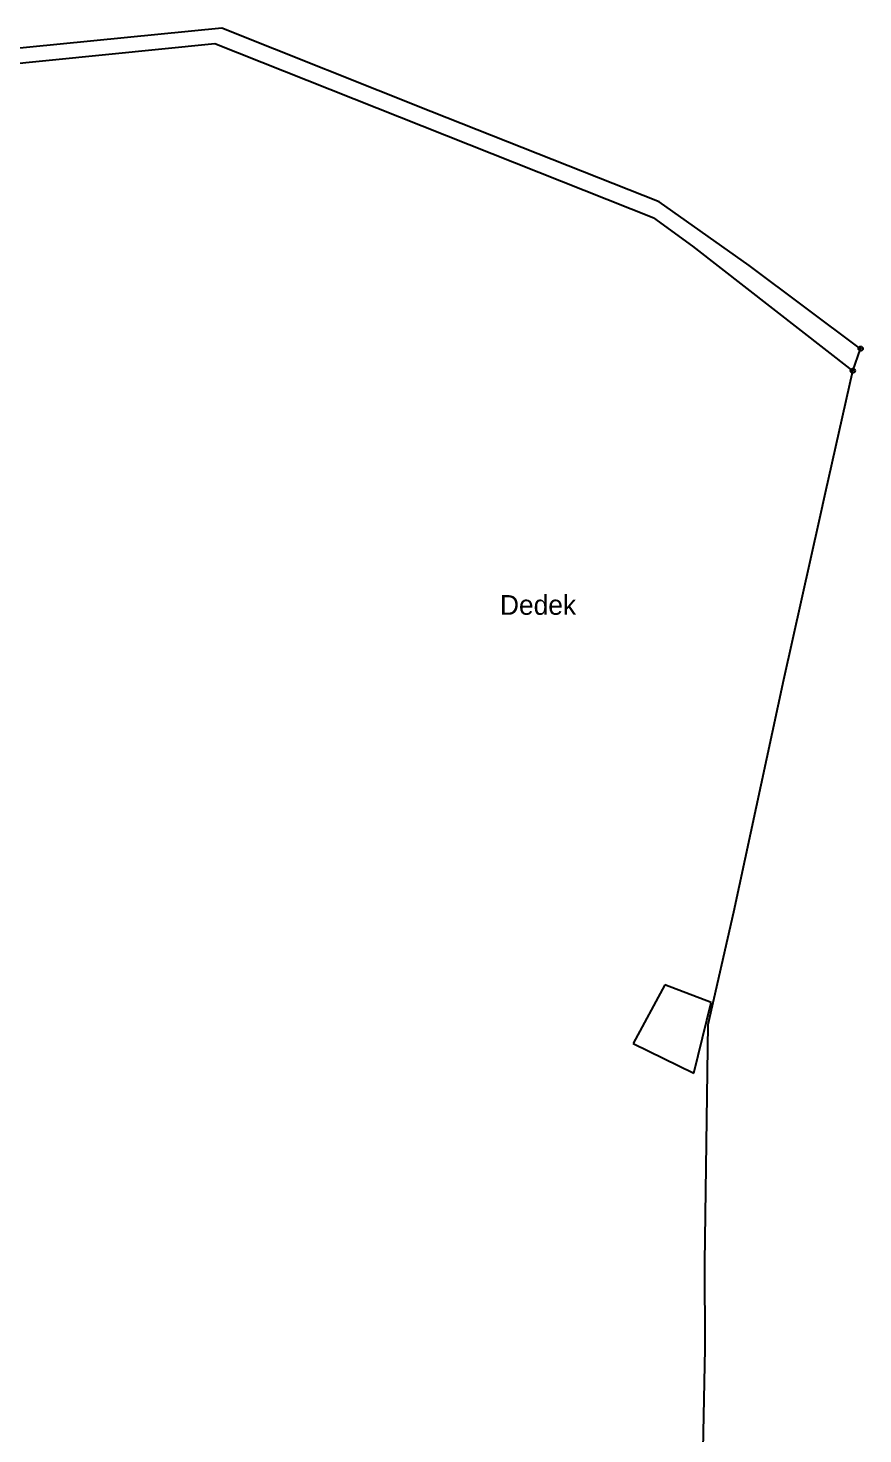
# Model space of a CAD drawing. Extents: x -820725 to -814908, y -1038210 to -1035296.
# Drawn here: x -818897.1 to -818710.7, y -1035709.3 to -1035395.5 of the extents above; entities that cross this region are included whole.
import ezdxf
from ezdxf.enums import TextEntityAlignment as Align

# ---------------------------------------------------------------- set-up
doc = ezdxf.new("R2010")
doc.units = 0
doc.header["$MEASUREMENT"] = 0
doc.linetypes.add('0_18', pattern=[0])
doc.linetypes.add('0_206_2', pattern=[0])
for name, color, linetype in [('1009', 1, 'CONTINUOUS'), ('105', 1, 'CONTINUOUS'), ('20600', 1, 'CONTINUOUS'), ('20602', 1, 'CONTINUOUS'), ('21900', 1, 'CONTINUOUS'), ('22300', 1, 'CONTINUOUS')]:
    doc.layers.add(name, color=color, linetype=linetype)

# ---------------------------------------------------------------- blocks, each defined once
blk = doc.blocks.new('1_05$13')
at = {"layer": '105', "color": 3, "linetype": 'Continuous'}
for radius in [0.5, 0.0303]:
    blk.add_circle((0, 0), radius, dxfattribs=at)

msp = doc.modelspace()

# ---------------------------------------------------------------- linework, layer by layer
at = {"layer": '20600', "color": 3, "linetype": 'Continuous'}
for p, q in [((-818736.11, -1035448.51), (-818756.14, -1035434.33)), ((-818712.94, -1035472.01), (-818711.19, -1035467.09)), ((-818720.29, -1035504.93), (-818719.01, -1035499.19)), ((-818745.9, -1035690.26), (-818745.97, -1035670.95))]:
    msp.add_line(p, q, dxfattribs=at)
at = {"layer": '20602', "color": 3, "linetype": '0_206_2'}
for p, q in [((-818853.82, -1035395.54), (-818909.52, -1035401.08)), ((-818807.11, -1035414.13), (-818853.82, -1035395.54)), ((-818756.14, -1035434.33), (-818807.11, -1035414.13)), ((-818711.19, -1035467.09), (-818736.11, -1035448.51)), ((-818719.01, -1035499.19), (-818712.94, -1035472.01)), ((-818728.34, -1035540.94), (-818720.29, -1035504.93)), ((-818739.52, -1035592.81), (-818728.34, -1035540.94)), ((-818745.2, -1035617.96), (-818739.52, -1035592.81)), ((-818745.97, -1035670.95), (-818745.2, -1035617.96)), ((-818746.97, -1035741.13), (-818745.9, -1035690.26))]:
    msp.add_line(p, q, dxfattribs=at)
at = {"layer": '21900', "color": 3, "linetype": 'Continuous'}
for p, q in [((-818909.24, -1035404.4), (-818855.38, -1035399)), ((-818855.38, -1035399), (-818757.38, -1035437.92)), ((-818748.65, -1035444.19), (-818757.38, -1035437.92)), ((-818712.94, -1035472.01), (-818748.65, -1035444.19))]:
    msp.add_line(p, q, dxfattribs=at)
at = {"layer": '22300', "color": 255, "linetype": '0_18'}
for p, q in [((-818754.9, -1035609.07), (-818761.96, -1035622.16)), ((-818744.56, -1035613.04), (-818754.9, -1035609.07)), ((-818748.42, -1035628.81), (-818744.56, -1035613.04)), ((-818761.96, -1035622.16), (-818748.42, -1035628.81))]:
    msp.add_line(p, q, dxfattribs=at)

# ---------------------------------------------------------------- block references
at = {"layer": '105', "color": 0, "linetype": 'ByBlock'}
for p in [(-818711.19, -1035467.09), (-818712.94, -1035472.01)]:
    msp.add_blockref('1_05$13', p, dxfattribs=at)

# ---------------------------------------------------------------- texts
at = {"layer": '1009', "color": 255, "linetype": 'Continuous'}
msp.add_text('Dedek', height=4.4, dxfattribs=at).set_placement((-818783.21, -1035527.8), align=Align.BOTTOM_CENTER)

doc.saveas('drawing.dxf')
